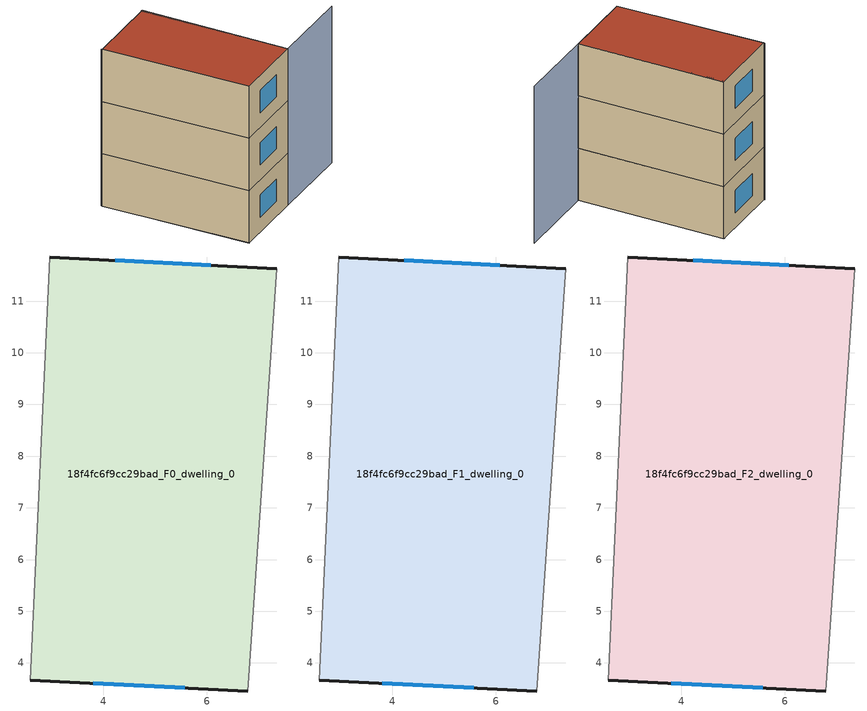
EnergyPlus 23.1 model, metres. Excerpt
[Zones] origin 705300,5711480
18f4fc6f9cc29bad_F0_dwelling_0
 floor ground (EU_floor_Construction): 7.35,11.63 6.79,3.46 2.59,3.67 2.96,11.85 z0
 wall outside (EU_wall_Construction): 7.35,11.63 2.96,11.85 / 2.59,3.67 6.79,3.46 z0:3
 wall adiabatic (EU_wall_Construction): 6.79,3.46 7.35,11.63 / 2.96,11.85 2.59,3.67 z0:3
 window (EU_Window_Construction): 6.08,11.69 4.23,11.79 / 3.8,3.6 5.58,3.52 z0.87:2.13
18f4fc6f9cc29bad_F1_dwelling_0
 floor to 18f4fc6f9cc29bad_F0_dwelling_0 (EU_floor_Construction): 7.35,11.63 6.79,3.46 2.59,3.67 2.96,11.85 z3
 wall outside (EU_wall_Construction): 7.35,11.63 2.96,11.85 / 2.59,3.67 6.79,3.46 z3:6
 wall adiabatic (EU_wall_Construction): 6.79,3.46 7.35,11.63 / 2.96,11.85 2.59,3.67 z3:6
 window (EU_Window_Construction): 6.08,11.69 4.23,11.79 / 3.8,3.6 5.58,3.52 z3.87:5.13
18f4fc6f9cc29bad_F2_dwelling_0
 floor to 18f4fc6f9cc29bad_F1_dwelling_0 (EU_floor_Construction): 7.35,11.63 6.79,3.46 2.59,3.67 2.96,11.85 z6
 wall outside (EU_wall_Construction): 7.35,11.63 2.96,11.85 / 2.59,3.67 6.79,3.46 z6:9
 wall adiabatic (EU_wall_Construction): 6.79,3.46 7.35,11.63 / 2.96,11.85 2.59,3.67 z6:9
 window (EU_Window_Construction): 6.08,11.69 4.23,11.79 / 3.8,3.6 5.58,3.52 z6.87:8.13
 roof outside (EU_roof_Construction): 6.79,3.46 7.35,11.63 2.96,11.85 2.59,3.67 z9
shading: 2.96,11.91 2.59,3.66 / 11.59,3.19 6.79,3.46 / 6.79,3.46 7.24,11.65 z0:9
[Building]
EU S2 Campaign: North Axis=0; Terrain=City; Solar Distribution=FullExterior
[Site:Location]
London: Latitude=51.5; Longitude=-0.5; Time Zone=0; Elevation=25
[SizingPeriod:WeatherFileDays]
AnnualSizingPeriod: Begin Month=1; Begin Day of Month=1; End Month=12; End Day of Month=31; Day of Week for Start Day=Monday; Use Weather File Daylight Saving Period=No; Use Weather File Rain and Snow Indicators=No
[MATERIAL]
EU_InternalMass_Material: Roughness=MediumRough; Thickness=0.1; Conductivity=1; Density=1800; Specific Heat=900; Thermal Absorptance=0.9; Solar Absorptance=0.7; Visible Absorptance=0.7
[MATERIAL:NOMASS] Roughness=MediumRough; Thermal Absorptance=0.9; Solar Absorptance=0.7; Visible Absorptance=0.7
Name | Thermal Resistance
EU_wall_NoMass | 0.724719
EU_roof_NoMass | 2.98947
EU_floor_NoMass | 2.39157
[WINDOWMATERIAL:SIMPLEGLAZINGSYSTEM]
EU_Window_SimpleGlazing: UFactor=2.63425; Solar Heat Gain Coefficient=0.76; Visible Transmittance=0.76
[CONSTRUCTION]
EU_wall_Construction: EU_wall_NoMass
EU_roof_Construction: EU_roof_NoMass
EU_floor_Construction: EU_floor_NoMass
EU_Window_Construction: EU_Window_SimpleGlazing
EU_InternalMass_Construction: EU_InternalMass_Material
[ZONE] Type=1; Multiplier=1; Ceiling Height=autocalculate; Floor Area=autocalculate; Part of Total Floor Area=Yes
Name | Volume
18f4fc6f9cc29bad_F0_dwelling_0 | 105.811
18f4fc6f9cc29bad_F1_dwelling_0; 18f4fc6f9cc29bad_F2_dwelling_0 | 105.812
[INTERNALMASS] Construction=EU_InternalMass_Construction; Surface Area=35.2703
Name | Zone or ZoneList
18f4fc6f9cc29bad_F0_dwelling_0_EU_InternalMass | 18f4fc6f9cc29bad_F0_dwelling_0
18f4fc6f9cc29bad_F1_dwelling_0_EU_InternalMass | 18f4fc6f9cc29bad_F1_dwelling_0
18f4fc6f9cc29bad_F2_dwelling_0_EU_InternalMass | 18f4fc6f9cc29bad_F2_dwelling_0
[OTHEREQUIPMENT] Fuel Type=Electricity; Design Level Calculation Method=Watts/Area; Power per Zone Floor Area=1; Fraction Latent=0; Fraction Radiant=0; Fraction Lost=0; Carbon Dioxide Generation Rate=0; EndUse Subcategory=EU_Step8_InternalGains
Name | Zone or ZoneList or Space or SpaceList | Schedule
EU_Step8_InternalGain_18f4fc6f9cc29bad_F0_dwelling_0_f000 | 18f4fc6f9cc29bad_F0_dwelling_0 | EU_Step8_GainSchedule_18f4fc6f9cc29bad_F0_dwelling_0_f000
EU_Step8_InternalGain_18f4fc6f9cc29bad_F1_dwelling_0_f000 | 18f4fc6f9cc29bad_F1_dwelling_0 | EU_Step8_GainSchedule_18f4fc6f9cc29bad_F1_dwelling_0_f000
EU_Step8_InternalGain_18f4fc6f9cc29bad_F2_dwelling_0_f000 | 18f4fc6f9cc29bad_F2_dwelling_0 | EU_Step8_GainSchedule_18f4fc6f9cc29bad_F2_dwelling_0_f000
[ZONEVENTILATION:DESIGNFLOWRATE] Schedule=EU_AlwaysOn; Design Flow Rate Calculation Method=AirChanges/Hour; Air Changes per Hour=0.418135; Ventilation Type=Natural; Fan Pressure Rise=0; Fan Total Efficiency=1; Constant Term Coefficient=1; Temperature Term Coefficient=0; Velocity Term Coefficient=0; Velocity Squared Term Coefficient=0; Minimum Indoor Temperature=-100; Maximum Indoor Temperature=100; Delta Temperature=-100; Minimum Outdoor Temperature=-100; Maximum Outdoor Temperature=100; Maximum Wind Speed=40
Name | Zone or ZoneList or Space or SpaceList
EU_ConstantAir_18f4fc6f9cc29bad_F0_dwelling_0 | 18f4fc6f9cc29bad_F0_dwelling_0
EU_ConstantAir_18f4fc6f9cc29bad_F1_dwelling_0 | 18f4fc6f9cc29bad_F1_dwelling_0
EU_ConstantAir_18f4fc6f9cc29bad_F2_dwelling_0 | 18f4fc6f9cc29bad_F2_dwelling_0
[HVACTEMPLATE:THERMOSTAT] Constant Heating Setpoint=20; Constant Cooling Setpoint=50
EU_HeatOnly_18f4fc6f9cc29bad_F0_dwelling_0; EU_HeatOnly_18f4fc6f9cc29bad_F1_dwelling_0; EU_HeatOnly_18f4fc6f9cc29bad_F2_dwelling_0
[HVACTEMPLATE:ZONE:IDEALLOADSAIRSYSTEM] System Availability Schedule=EU_AlwaysOn; Maximum Heating Supply Air Temperature=50; Minimum Cooling Supply Air Temperature=13; Maximum Heating Supply Air Humidity Ratio=0.0156; Minimum Cooling Supply Air Humidity Ratio=0.0077; Heating Limit=NoLimit; Cooling Limit=NoLimit; Heating Availability Schedule=EU_AlwaysOn; Cooling Availability Schedule=EU_CoolingOff; Dehumidification Control Type=ConstantSensibleHeatRatio; Cooling Sensible Heat Ratio=0.7; Dehumidification Setpoint=60; Humidification Control Type=None; Humidification Setpoint=30; Outdoor Air Method=None; Outdoor Air Flow Rate per Person=0.00944; Outdoor Air Flow Rate per Zone Floor Area=0; Outdoor Air Flow Rate per Zone=0; Demand Controlled Ventilation Type=None; Outdoor Air Economizer Type=NoEconomizer; Heat Recovery Type=None; Sensible Heat Recovery Effectiveness=0.7; Latent Heat Recovery Effectiveness=0.65
Name | Template Thermostat
18f4fc6f9cc29bad_F0_dwelling_0 | EU_HeatOnly_18f4fc6f9cc29bad_F0_dwelling_0
18f4fc6f9cc29bad_F1_dwelling_0 | EU_HeatOnly_18f4fc6f9cc29bad_F1_dwelling_0
18f4fc6f9cc29bad_F2_dwelling_0 | EU_HeatOnly_18f4fc6f9cc29bad_F2_dwelling_0
[SIZING:ZONE] Zone Cooling Design Supply Air Temperature Input Method=SupplyAirTemperature; Zone Cooling Design Supply Air Temperature=13; Zone Heating Design Supply Air Temperature Input Method=SupplyAirTemperature; Zone Heating Design Supply Air Temperature=50; Zone Cooling Design Supply Air Humidity Ratio=0.008; Zone Heating Design Supply Air Humidity Ratio=0.008; Cooling Design Air Flow Method=DesignDay; Cooling Design Air Flow Rate=0; Cooling Minimum Air Flow per Zone Floor Area=0.000762; Cooling Minimum Air Flow=0; Cooling Minimum Air Flow Fraction=0.2; Heating Design Air Flow Method=DesignDay; Heating Design Air Flow Rate=0; Heating Maximum Air Flow per Zone Floor Area=0.002032; Heating Maximum Air Flow=0.141576; Heating Maximum Air Flow Fraction=0.3; Account for Dedicated Outdoor Air System=No; Dedicated Outdoor Air System Control Strategy=NeutralSupplyAir; Dedicated Outdoor Air Low Setpoint Temperature for Design=autosize; Dedicated Outdoor Air High Setpoint Temperature for Design=autosize; Zone Load Sizing Method=Sensible Load Only No Latent Load; Zone Latent Cooling Design Supply Air Humidity Ratio Input Method=HumidityRatioDifference; Zone Cooling Design Supply Air Humidity Ratio Difference=0.005; Zone Latent Heating Design Supply Air Humidity Ratio Input Method=HumidityRatioDifference; Zone Humidification Design Supply Air Humidity Ratio Difference=0.005
18f4fc6f9cc29bad_F0_dwelling_0; 18f4fc6f9cc29bad_F1_dwelling_0; 18f4fc6f9cc29bad_F2_dwelling_0
[SCHEDULE:CONSTANT]
Name | Hourly Value
EU_AlwaysOn | 1
EU_CoolingOff | 0
[SCHEDULE:FILE] Column Number=1; Rows to Skip at Top=0; Number of Hours of Data=8760; Column Separator=Comma; Interpolate to Timestep=No; Minutes per Item=60; Adjust Schedule for Daylight Savings=Yes
Name | File
EU_Step8_GainSchedule_18f4fc6f9cc29bad_F0_dwelling_0_f000 | ../../schedules/18f4fc6f9cc29bad/18f4fc6f9cc29bad_F0_dwelling_0_f000_gain.csv
EU_Step8_GainSchedule_18f4fc6f9cc29bad_F1_dwelling_0_f000 | ../../schedules/18f4fc6f9cc29bad/18f4fc6f9cc29bad_F1_dwelling_0_f000_gain.csv
EU_Step8_GainSchedule_18f4fc6f9cc29bad_F2_dwelling_0_f000 | ../../schedules/18f4fc6f9cc29bad/18f4fc6f9cc29bad_F2_dwelling_0_f000_gain.csv
